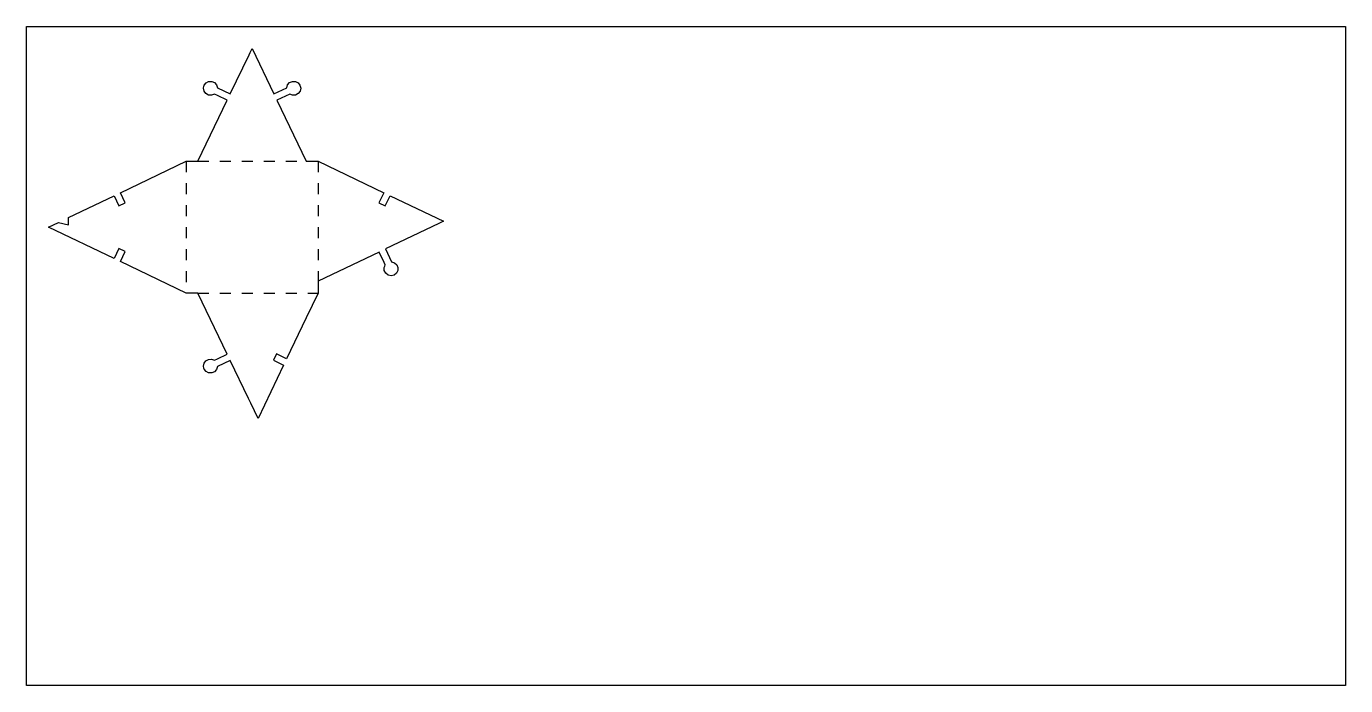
# Model space of a CAD drawing. Header units: metres. Extents: x 0 to 600, y 0 to 300.
import ezdxf

# ---------------------------------------------------------------- set-up
doc = ezdxf.new("R2010")
doc.units = ezdxf.units.M

msp = doc.modelspace()

# ---------------------------------------------------------------- linework, layer by layer
at = {"layer": '1'}
for p, q in [((101.270158, 287.118813), (101.726382, 288.071558)), ((101.726382, 288.071558), (102.64982, 290)), ((102.64982, 290), (112.574718, 269.273565)), ((92.724923, 269.273565), (101.270158, 287.118813)), ((80.549009, 271.856188), (80.76145, 272.769998)), ((80.832707, 270.511395), (80.549009, 271.856188)), ((80.76145, 272.769998), (80.860225, 273.19488)), ((81.658159, 269.412495), (80.832707, 270.511395)), ((80.860225, 273.19488), (81.708039, 274.276621)), ((81.708039, 274.276621), (82.870687, 274.866785)), ((82.870687, 274.866785), (82.933582, 274.89871)), ((82.933582, 274.89871), (84.307208, 274.944577)), ((84.307208, 274.944577), (85.571521, 274.405628)), ((85.571521, 274.405628), (86.489607, 273.382852)), ((86.489607, 273.382852), (86.889431, 272.067903)), ((86.889431, 272.067903), (92.724923, 269.273565)), ((112.574718, 269.273565), (118.410209, 272.067903)), ((118.410209, 272.067903), (118.810034, 273.382852)), ((118.810034, 273.382852), (119.72812, 274.405628)), ((119.72812, 274.405628), (120.992432, 274.944577)), ((120.992432, 274.944577), (122.366058, 274.89871)), ((122.366058, 274.89871), (123.591602, 274.276621)), ((123.591602, 274.276621), (124.439415, 273.19488)), ((124.466934, 270.511395), (123.641482, 269.412495)), ((124.439415, 273.19488), (124.750632, 271.856188)), ((124.750632, 271.856188), (124.466934, 270.511395)), ((78.045803, 238.618757), (91.353674, 266.409948)), ((82.870687, 268.765404), (81.658159, 269.412495)), ((84.243084, 268.691377), (82.870687, 268.765404)), ((85.518182, 269.204286), (84.243084, 268.691377)), ((86.889431, 268.54766), (85.518182, 269.204286)), ((91.353674, 266.409948), (86.889431, 268.54766)), ((119.781458, 269.204286), (113.945967, 266.409948)), ((113.945967, 266.409948), (127.253838, 238.618757)), ((121.056557, 268.691377), (119.781458, 269.204286)), ((122.428953, 268.765404), (121.056557, 268.691377)), ((123.641482, 269.412495), (122.428953, 268.765404)), ((42.756719, 224.304382), (72.64982, 238.618757)), ((72.64982, 238.618757), (78.045803, 238.618757)), ((127.253838, 238.618757), (132.64982, 238.618757)), ((132.64982, 238.618757), (162.542922, 224.304382)), ((19.166666, 213.008235), (39.893102, 222.933133)), ((39.893102, 222.933133), (42.11166, 218.300056)), ((44.975277, 219.671305), (42.756719, 224.304382)), ((162.542922, 224.304382), (160.324364, 219.671305)), ((163.18798, 218.300056), (165.406539, 222.933133)), ((165.406539, 222.933133), (189.665352, 211.316749)), ((42.11166, 218.300056), (44.975277, 219.671305)), ((160.324364, 219.671305), (163.18798, 218.300056)), ((10, 208.618757), (14.583334, 210.813497)), ((14.583334, 210.813497), (19.166666, 209.625262)), ((19.166666, 209.625262), (19.166666, 213.008235)), ((187.560412, 210.308794), (163.304628, 198.69386)), ((187.563441, 210.310244), (187.560412, 210.308794)), ((189.665352, 211.316749), (187.563441, 210.310244)), ((39.893102, 194.304382), (10, 208.618757)), ((42.11166, 198.937459), (39.893102, 194.304382)), ((44.975277, 197.56621), (42.11166, 198.937459)), ((163.304628, 198.69386), (166.098966, 192.858368)), ((42.756719, 192.933133), (44.975277, 197.56621)), ((72.64982, 178.618757), (42.756719, 192.933133)), ((160.441011, 197.322611), (132.64982, 184.01474)), ((162.72244, 192.558241), (160.441011, 197.322611)), ((163.235349, 191.487119), (162.72244, 192.558241)), ((166.098966, 192.858368), (167.413915, 192.458544)), ((167.413915, 192.458544), (168.436691, 191.540458)), ((162.72244, 190.212021), (162.978894, 190.84957)), ((162.796467, 188.839624), (162.72244, 190.212021)), ((163.443558, 187.627096), (162.796467, 188.839624)), ((162.978894, 190.84957), (163.235349, 191.487119)), ((164.542458, 186.801644), (163.443558, 187.627096)), ((165.887251, 186.517946), (164.542458, 186.801644)), ((167.225943, 186.829162), (165.887251, 186.517946)), ((168.307684, 187.676976), (167.225943, 186.829162)), ((168.929773, 188.902519), (168.307684, 187.676976)), ((168.436691, 191.540458), (168.97564, 190.276145)), ((168.97564, 190.276145), (168.929773, 188.902519)), ((132.64982, 184.01474), (132.64982, 178.618757)), ((78.045803, 178.618757), (72.64982, 178.618757)), ((91.353674, 150.827566), (78.045803, 178.618757)), ((132.64982, 178.618757), (127.253838, 167.350179)), ((127.253838, 167.350179), (118.335445, 148.725656)), ((86.889431, 148.689854), (91.353674, 150.827566)), ((113.702368, 150.944214), (112.331119, 148.080597)), ((118.335445, 148.725656), (113.702368, 150.944214)), ((80.549009, 145.381327), (80.832707, 146.72612)), ((80.76145, 144.467517), (80.549009, 145.381327)), ((80.860225, 144.042635), (80.76145, 144.467517)), ((80.832707, 146.72612), (81.658159, 147.82502)), ((81.708039, 142.960894), (80.860225, 144.042635)), ((81.658159, 147.82502), (82.870687, 148.472111)), ((82.870687, 148.472111), (84.243084, 148.546138)), ((84.243084, 148.546138), (85.518182, 148.033229)), ((85.518182, 148.033229), (86.889431, 148.689854)), ((86.889431, 145.169612), (86.489607, 143.854663)), ((92.724923, 147.96395), (86.889431, 145.169612)), ((101.020108, 130.640886), (92.724923, 147.96395)), ((116.964196, 145.862039), (105.347812, 121.603226)), ((112.331119, 148.080597), (116.964196, 145.862039)), ((82.870687, 142.37073), (81.708039, 142.960894)), ((82.933582, 142.338804), (82.870687, 142.37073)), ((84.307208, 142.292937), (82.933582, 142.338804)), ((85.571521, 142.831887), (84.307208, 142.292937)), ((86.489607, 143.854663), (85.571521, 142.831887)), ((102.0583, 128.472802), (101.020108, 130.640886)), ((105.347812, 121.603226), (102.0583, 128.472802))]:
    msp.add_line(p, q, dxfattribs=at)
at = {"layer": 'fold-line'}
for p, q in [((72.64982, 238.618757), (72.64982, 233.618757)), ((78.045803, 238.618757), (83.045803, 238.618757)), ((88.045803, 238.618757), (93.045803, 238.618757)), ((98.045803, 238.618757), (103.045803, 238.618757)), ((108.045803, 238.618757), (113.045803, 238.618757)), ((118.045803, 238.618757), (123.045803, 238.618757)), ((132.64982, 238.618757), (132.64982, 233.618757)), ((72.64982, 228.618757), (72.64982, 223.618757)), ((132.64982, 228.618757), (132.64982, 223.618757)), ((72.64982, 218.618757), (72.64982, 213.618757)), ((132.64982, 218.618757), (132.64982, 213.618757)), ((72.64982, 208.618757), (72.64982, 203.618757)), ((132.64982, 208.618757), (132.64982, 203.618757)), ((72.64982, 198.618757), (72.64982, 193.618757)), ((132.64982, 198.618757), (132.64982, 193.618757)), ((72.64982, 188.618757), (72.64982, 183.618757)), ((132.64982, 188.618757), (132.64982, 184.01474)), ((78.045803, 178.618757), (83.045803, 178.618757)), ((88.045803, 178.618757), (93.045803, 178.618757)), ((98.045803, 178.618757), (103.045803, 178.618757)), ((108.045803, 178.618757), (113.045803, 178.618757)), ((118.045803, 178.618757), (123.045803, 178.618757)), ((128.045803, 178.618757), (132.64982, 178.618757))]:
    msp.add_line(p, q, dxfattribs=at)
at = {"layer": 'sheet_boundary'}
for p, q in [((0, 300), (600, 300)), ((0, 0), (0, 300)), ((600, 300), (600, 0)), ((600, 0), (0, 0))]:
    msp.add_line(p, q, dxfattribs=at)

doc.saveas('drawing.dxf')
